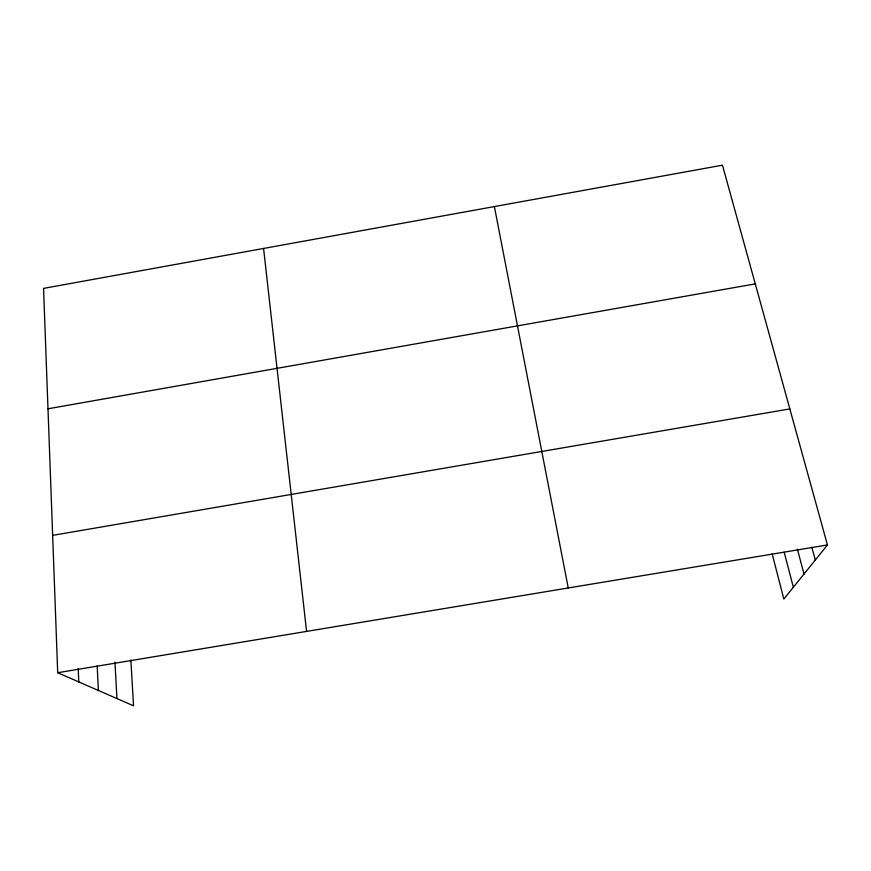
<?xml version="1.0" encoding="UTF-8"?>
<svg xmlns="http://www.w3.org/2000/svg" width="871" height="871" viewBox="0 0 871 871"><rect width="100%" height="100%" fill="white"/><g stroke="black" fill="none" stroke-linecap="round" stroke-linejoin="round"><path stroke-width="1.31" d="M130.857 660.066L133.546 705.815L57.704 672.717L43.55 288.388L722.462 165.185L827.45 544.952L783.846 599.052L772.142 553.804M47.981 408.793L755.277 283.881M52.641 535.36L789.845 408.924M57.704 672.717L827.45 544.952M811.816 547.228L815.289 560.031M797.39 549.187L804.02 574.022M784.172 552.225L793.361 587.25M494.38 206.579L568.24 587.969M263.586 248.464L306.581 631.41M114.972 662.145L116.932 698.564M97.182 666.01L98.379 690.463M78.205 668.612L78.782 681.917"/></g></svg>
